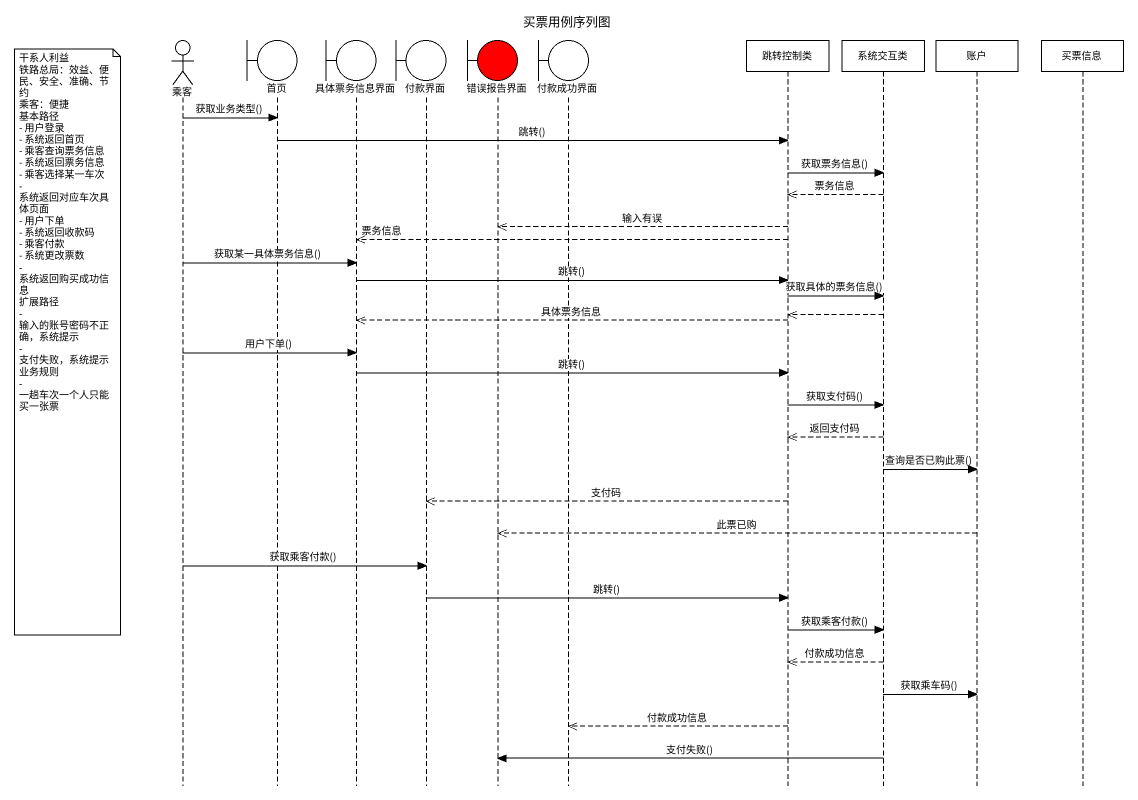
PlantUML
@startuml
title 买票用例序列图
hide footbox
actor 乘客
boundary 首页
boundary 具体票务信息界面
boundary 付款界面
boundary 错误报告界面 #FF0000
boundary 付款成功界面
participant 跳转控制类
participant 系统交互类
participant 账户
participant 买票信息

乘客 -> 首页 : 获取业务类型()
首页 -> 跳转控制类 : 跳转()
跳转控制类 -> 系统交互类 : 获取票务信息()
系统交互类 -->> 跳转控制类 : 票务信息
跳转控制类 -->> 错误报告界面 : 输入有误
跳转控制类 -->> 具体票务信息界面 : 票务信息
乘客 -> 具体票务信息界面 : 获取某一具体票务信息()
具体票务信息界面 -> 跳转控制类 : 跳转()
跳转控制类 -> 系统交互类 : 获取具体的票务信息()
系统交互类 -->> 跳转控制类
跳转控制类 -->> 具体票务信息界面 : 具体票务信息
note left of 乘客
  干系人利益
  铁路总局：效益、便民、安全、准确、节约
  乘客：便捷
  基本路径
  - 用户登录
  - 系统返回首页
  - 乘客查询票务信息
  - 系统返回票务信息
  - 乘客选择某一车次
  - 系统返回对应车次具体页面
  - 用户下单
  - 系统返回收款码
  - 乘客付款
  - 系统更改票数
  - 系统返回购买成功信息
  扩展路径
  - 输入的账号密码不正确，系统提示
  - 支付失败，系统提示
  业务规则
  - 一趟车次一个人只能买一张票
end note
乘客 -> 具体票务信息界面 : 用户下单()
具体票务信息界面 -> 跳转控制类 : 跳转()
跳转控制类 -> 系统交互类 : 获取支付码()
系统交互类 -->> 跳转控制类 : 返回支付码
系统交互类 -> 账户 : 查询是否已购此票()
跳转控制类 -->> 付款界面 : 支付码
账户 -->> 错误报告界面 : 此票已购
乘客 -> 付款界面 : 获取乘客付款()
付款界面 -> 跳转控制类 : 跳转()
跳转控制类 -> 系统交互类 : 获取乘客付款()
系统交互类 -->> 跳转控制类 : 付款成功信息
系统交互类 -> 账户 : 获取乘车码()
跳转控制类 -->> 付款成功界面 : 付款成功信息
系统交互类 -> 错误报告界面 : 支付失败()
@enduml
